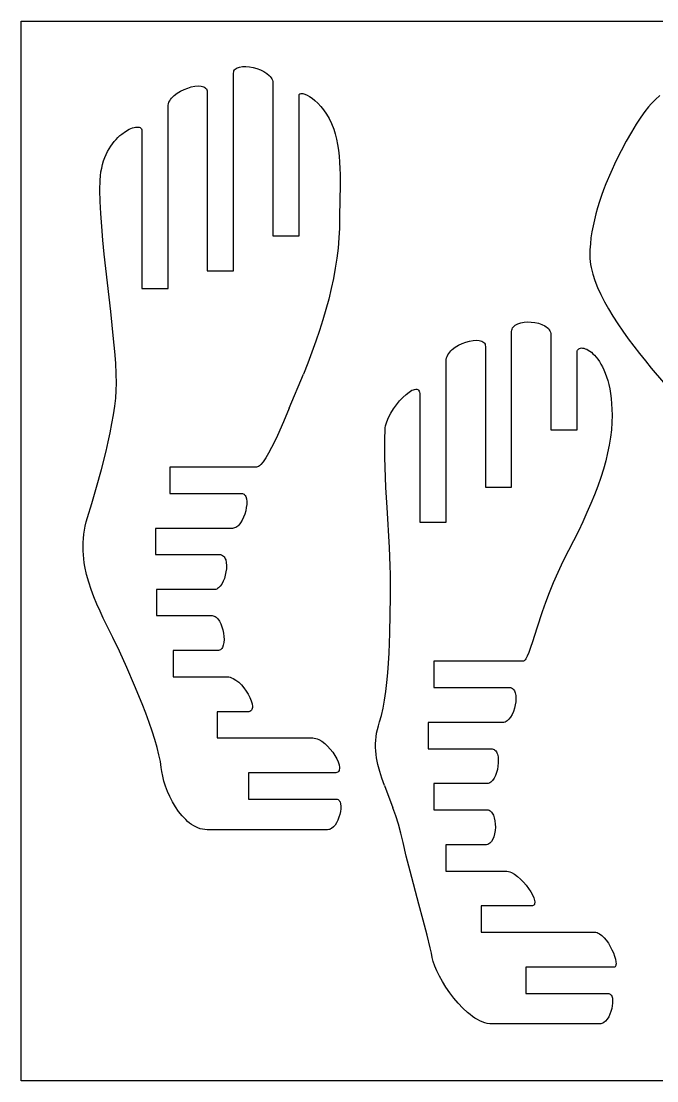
# Model space of a CAD drawing. Extents: x -1907 to 1907, y -3764 to 3764.
# Drawn here: x -1907 to -1032, y 789 to 2247 of the extents above; entities that cross this region are included whole.
import ezdxf

# ---------------------------------------------------------------- set-up
doc = ezdxf.new("R2010")
doc.units = 0
doc.header["$MEASUREMENT"] = 0
doc.layers.get('0').update_dxf_attribs({"linetype": 'CONTINUOUS'})

msp = doc.modelspace()

# ---------------------------------------------------------------- linework, layer by layer
for p, q in [((-1907, 2246.5), (1907, 2246.5)), ((-1907, 788.9), (-1907, 2246.5)), ((-1614.8, 2175.1), (-1614.6, 2176.7)), ((-1614.8, 1902.9), (-1614.8, 2175.1)), ((-1614.6, 2176.7), (-1614.2, 2178.2)), ((-1614.2, 2178.2), (-1613.5, 2179.5)), ((-1613.5, 2179.5), (-1612.5, 2180.6)), ((-1612.5, 2180.6), (-1611.3, 2181.5)), ((-1611.3, 2181.5), (-1609.8, 2182.3)), ((-1609.8, 2182.3), (-1608.2, 2183)), ((-1608.2, 2183), (-1606.4, 2183.5)), ((-1606.4, 2183.5), (-1602.3, 2184)), ((-1602.3, 2184), (-1597.7, 2184.1)), ((-1597.7, 2184.1), (-1592.8, 2183.6)), ((-1592.8, 2183.6), (-1587.8, 2182.7)), ((-1587.8, 2182.7), (-1582.7, 2181.3)), ((-1582.7, 2181.3), (-1577.8, 2179.5)), ((-1577.8, 2179.5), (-1573.3, 2177.3)), ((-1573.3, 2177.3), (-1569.2, 2174.7)), ((-1569.2, 2174.7), (-1565.7, 2171.9)), ((-1565.7, 2171.9), (-1564.3, 2170.3)), ((-1668, 2157), (-1663.4, 2157.4)), ((-1663.4, 2157.4), (-1659.3, 2157.1)), ((-1564.3, 2170.3), (-1563, 2168.7)), ((-1563, 2168.7), (-1562.1, 2167.1)), ((-1562.1, 2167.1), (-1561.3, 2165.3)), ((-1561.3, 2165.3), (-1560.9, 2163.6)), ((-1560.9, 2163.6), (-1560.7, 2161.7)), ((-1560.7, 2161.7), (-1560.7, 1951.3)), ((-1698.3, 2142.6), (-1696.5, 2144.3)), ((-1696.5, 2144.3), (-1692.4, 2147.5)), ((-1692.4, 2147.5), (-1687.8, 2150.3)), ((-1687.8, 2150.3), (-1682.9, 2152.7)), ((-1682.9, 2152.7), (-1677.9, 2154.6)), ((-1677.9, 2154.6), (-1672.9, 2156.1)), ((-1672.9, 2156.1), (-1668, 2157)), ((-1659.3, 2157.1), (-1657.5, 2156.7)), ((-1657.5, 2156.7), (-1655.9, 2156.2)), ((-1655.9, 2156.2), (-1654.4, 2155.5)), ((-1654.4, 2155.5), (-1653.2, 2154.6)), ((-1653.2, 2154.6), (-1652.2, 2153.5)), ((-1652.2, 2153.5), (-1651.5, 2152.2)), ((-1651.5, 2152.2), (-1651, 2150.8)), ((-1651, 2150.8), (-1650.9, 2149.1)), ((-1650.9, 2149.1), (-1650.9, 1902.9)), ((-1524.7, 2144.5), (-1524.6, 2145.3)), ((-1524.7, 1951.3), (-1524.7, 2144.5)), ((-1524.6, 2145.3), (-1524.3, 2145.9)), ((-1524.3, 2145.9), (-1523.8, 2146.4)), ((-1523.8, 2146.4), (-1523.2, 2146.8)), ((-1523.2, 2146.8), (-1521.6, 2147.2)), ((-1521.6, 2147.2), (-1519.4, 2147)), ((-1519.4, 2147), (-1516.7, 2146.2)), ((-1516.7, 2146.2), (-1513.6, 2144.9)), ((-1513.6, 2144.9), (-1510.2, 2143)), ((-1510.2, 2143), (-1506.6, 2140.6)), ((-1028.2, 2144.2), (-1034.3, 2138.7)), ((-1704.9, 2128.8), (-1704.8, 2130.9)), ((-1704.9, 1878.8), (-1704.9, 2128.8)), ((-1704.8, 2130.9), (-1704.3, 2133)), ((-1704.3, 2133), (-1703.6, 2135)), ((-1703.6, 2135), (-1702.6, 2137)), ((-1702.6, 2137), (-1701.4, 2138.9)), ((-1701.4, 2138.9), (-1700, 2140.8)), ((-1700, 2140.8), (-1698.3, 2142.6)), ((-1506.6, 2140.6), (-1502.8, 2137.5)), ((-1502.8, 2137.5), (-1498.8, 2133.8)), ((-1498.8, 2133.8), (-1494.9, 2129.4)), ((-1494.9, 2129.4), (-1490.9, 2124.4)), ((-1043.9, 2128.7), (-1048.8, 2122.5)), ((-1040.1, 2133), (-1043.9, 2128.7)), ((-1034.3, 2138.7), (-1040.1, 2133)), ((-1490.9, 2124.4), (-1487.1, 2118.8)), ((-1487.1, 2118.8), (-1483.4, 2112.5)), ((-1054.4, 2114.5), (-1060.7, 2104.9)), ((-1048.8, 2122.5), (-1054.4, 2114.5)), ((-1758.3, 2097.8), (-1753.7, 2099.7)), ((-1753.7, 2099.7), (-1751.5, 2100.3)), ((-1751.5, 2100.3), (-1749.5, 2100.7)), ((-1749.5, 2100.7), (-1747.7, 2100.9)), ((-1747.7, 2100.9), (-1746, 2100.8)), ((-1746, 2100.8), (-1744.6, 2100.6)), ((-1744.6, 2100.6), (-1743.3, 2100.1)), ((-1743.3, 2100.1), (-1742.4, 2099.4)), ((-1742.4, 2099.4), (-1741.6, 2098.4)), ((-1483.4, 2112.5), (-1480, 2105.6)), ((-1480, 2105.6), (-1476.9, 2097.9)), ((-1060.7, 2104.9), (-1067.4, 2093.9)), ((-1776.3, 2084), (-1773.8, 2086.6)), ((-1773.8, 2086.6), (-1771.1, 2089.1)), ((-1771.1, 2089.1), (-1768.5, 2091.3)), ((-1768.5, 2091.3), (-1763.3, 2095)), ((-1763.3, 2095), (-1758.3, 2097.8)), ((-1741.6, 2098.4), (-1741.2, 2097.3)), ((-1741.2, 2097.3), (-1741, 2095.9)), ((-1741, 2095.9), (-1741, 1878.8)), ((-1476.9, 2097.9), (-1474.9, 2091.4)), ((-1474.9, 2091.4), (-1473.1, 2084.3)), ((-1067.4, 2093.9), (-1074.5, 2081.6)), ((-1788.1, 2067.2), (-1785.9, 2071)), ((-1785.9, 2071), (-1783.7, 2074.6)), ((-1783.7, 2074.6), (-1781.3, 2078)), ((-1781.3, 2078), (-1778.9, 2081.1)), ((-1778.9, 2081.1), (-1776.3, 2084)), ((-1473.1, 2084.3), (-1471.7, 2076.8)), ((-1471.7, 2076.8), (-1470.6, 2069)), ((-1074.5, 2081.6), (-1081.7, 2068.1)), ((-1793.5, 2054.3), (-1791.9, 2058.8)), ((-1791.9, 2058.8), (-1790.1, 2063.1)), ((-1790.1, 2063.1), (-1788.1, 2067.2)), ((-1470.6, 2069), (-1469.7, 2060.8)), ((-1469.7, 2060.8), (-1469.1, 2052.5)), ((-1081.7, 2068.1), (-1088.9, 2053.8)), ((-1797.2, 2039.2), (-1796.2, 2044.5)), ((-1796.2, 2044.5), (-1795, 2049.5)), ((-1795, 2049.5), (-1793.5, 2054.3)), ((-1469.1, 2052.5), (-1468.6, 2044)), ((-1468.6, 2044), (-1468.3, 2035.5)), ((-1088.9, 2053.8), (-1095.9, 2038.6)), ((-1798.6, 2014.1), (-1798.3, 2028)), ((-1798.3, 2028), (-1797.9, 2033.7)), ((-1797.9, 2033.7), (-1797.2, 2039.2)), ((-1468.3, 2035.5), (-1468.2, 2018.7)), ((-1095.9, 2038.6), (-1102.5, 2022.8)), ((-1798.3, 1998.6), (-1798.6, 2014.1)), ((-1468.2, 2018.7), (-1468.4, 2002.7)), ((-1105.6, 2014.7), (-1108.5, 2006.6)), ((-1102.5, 2022.8), (-1105.6, 2014.7)), ((-1797.5, 1981.8), (-1798.3, 1998.6)), ((-1468.4, 2002.7), (-1468.8, 1975.6)), ((-1111.3, 1998.3), (-1113.9, 1990)), ((-1108.5, 2006.6), (-1111.3, 1998.3)), ((-1113.9, 1990), (-1116.2, 1981.7)), ((-1796.2, 1964), (-1797.5, 1981.8)), ((-1468.8, 1975.6), (-1469, 1962)), ((-1118.3, 1973.3), (-1120.2, 1965)), ((-1116.2, 1981.7), (-1118.3, 1973.3)), ((-1794.6, 1945.3), (-1796.2, 1964)), ((-1469, 1962), (-1469.8, 1948.3)), ((-1121.7, 1956.7), (-1123, 1948.5)), ((-1120.2, 1965), (-1121.7, 1956.7)), ((-1792.7, 1926), (-1794.6, 1945.3)), ((-1560.7, 1951.3), (-1524.7, 1951.3)), ((-1469.8, 1948.3), (-1471, 1934.5)), ((-1123.9, 1940.3), (-1124.4, 1932.2)), ((-1123, 1948.5), (-1123.9, 1940.3)), ((-1788.3, 1886.4), (-1792.7, 1926)), ((-1471, 1934.5), (-1472.7, 1920.7)), ((-1124.4, 1932.2), (-1124.6, 1924.2)), ((-1124.6, 1924.2), (-1124.5, 1920.2)), ((-1472.7, 1920.7), (-1474.8, 1906.7)), ((-1124.5, 1920.2), (-1124.2, 1916.1)), ((-1124.2, 1916.1), (-1123.6, 1911.9)), ((-1123.6, 1911.9), (-1122.8, 1907.6)), ((-1650.9, 1902.9), (-1614.8, 1902.9)), ((-1474.8, 1906.7), (-1477.4, 1892.7)), ((-1122.8, 1907.6), (-1120.6, 1898.7)), ((-1120.6, 1898.7), (-1117.6, 1889.6)), ((-1783.8, 1847), (-1788.3, 1886.4)), ((-1477.4, 1892.7), (-1480.5, 1878.6)), ((-1117.6, 1889.6), (-1113.9, 1880.2)), ((-1741, 1878.8), (-1704.9, 1878.8)), ((-1480.5, 1878.6), (-1483.9, 1864.3)), ((-1113.9, 1880.2), (-1109.5, 1870.6)), ((-1109.5, 1870.6), (-1104.5, 1860.7)), ((-1483.9, 1864.3), (-1487.8, 1850)), ((-1104.5, 1860.7), (-1098.9, 1850.7)), ((-1779.8, 1809.7), (-1783.8, 1847)), ((-1487.8, 1850), (-1492, 1835.5)), ((-1098.9, 1850.7), (-1092.8, 1840.6)), ((-1092.8, 1840.6), (-1086.2, 1830.4)), ((-1492, 1835.5), (-1496.6, 1820.9)), ((-1232, 1821.3), (-1231.5, 1823)), ((-1231.5, 1823), (-1230.8, 1824.5)), ((-1230.8, 1824.5), (-1229.8, 1825.9)), ((-1229.8, 1825.9), (-1228.6, 1827.2)), ((-1228.6, 1827.2), (-1227.2, 1828.3)), ((-1227.2, 1828.3), (-1225.5, 1829.3)), ((-1225.5, 1829.3), (-1223.7, 1830.2)), ((-1223.7, 1830.2), (-1219.6, 1831.6)), ((-1219.6, 1831.6), (-1215, 1832.4)), ((-1215, 1832.4), (-1210.2, 1832.8)), ((-1210.2, 1832.8), (-1205.1, 1832.7)), ((-1205.1, 1832.7), (-1200.1, 1832)), ((-1200.1, 1832), (-1195.2, 1831)), ((-1195.2, 1831), (-1190.6, 1829.4)), ((-1190.6, 1829.4), (-1186.5, 1827.4)), ((-1186.5, 1827.4), (-1184.7, 1826.2)), ((-1184.7, 1826.2), (-1183.1, 1825)), ((-1183.1, 1825), (-1181.6, 1823.6)), ((-1181.6, 1823.6), (-1180.4, 1822.1)), ((-1180.4, 1822.1), (-1179.4, 1820.5)), ((-1086.2, 1830.4), (-1079.2, 1820.1)), ((-1778.2, 1792.3), (-1779.8, 1809.7)), ((-1496.6, 1820.9), (-1501.6, 1806.2)), ((-1285.3, 1807.4), (-1280.8, 1807.7)), ((-1280.8, 1807.7), (-1276.7, 1807.4)), ((-1232.2, 1819.5), (-1232, 1821.3)), ((-1232.2, 1605.6), (-1232.2, 1819.5)), ((-1179.4, 1820.5), (-1178.7, 1818.7)), ((-1178.7, 1818.7), (-1178.2, 1816.9)), ((-1178.2, 1816.9), (-1178.1, 1815)), ((-1178.1, 1815), (-1178.1, 1684.2)), ((-1079.2, 1820.1), (-1071.9, 1809.8)), ((-1071.9, 1809.8), (-1064.2, 1799.6)), ((-1501.6, 1806.2), (-1507, 1791.3)), ((-1317.3, 1791.3), (-1315.7, 1793.1)), ((-1315.7, 1793.1), (-1313.8, 1794.8)), ((-1313.8, 1794.8), (-1309.8, 1798)), ((-1309.8, 1798), (-1305.2, 1800.8)), ((-1305.2, 1800.8), (-1300.3, 1803.2)), ((-1300.3, 1803.2), (-1295.3, 1805.1)), ((-1295.3, 1805.1), (-1290.2, 1806.5)), ((-1290.2, 1806.5), (-1285.3, 1807.4)), ((-1276.7, 1807.4), (-1274.8, 1806.9)), ((-1274.8, 1806.9), (-1273.2, 1806.4)), ((-1273.2, 1806.4), (-1271.8, 1805.6)), ((-1271.8, 1805.6), (-1270.5, 1804.7)), ((-1270.5, 1804.7), (-1269.5, 1803.5)), ((-1269.5, 1803.5), (-1268.8, 1802.2)), ((-1268.8, 1802.2), (-1268.4, 1800.7)), ((-1268.4, 1800.7), (-1268.2, 1798.9)), ((-1268.2, 1798.9), (-1268.2, 1605.6)), ((-1142, 1791.5), (-1141.9, 1792.9)), ((-1141.9, 1792.9), (-1141.5, 1794.1)), ((-1141.5, 1794.1), (-1140.8, 1795.1)), ((-1140.8, 1795.1), (-1139.9, 1795.9)), ((-1139.9, 1795.9), (-1138.9, 1796.5)), ((-1138.9, 1796.5), (-1137.6, 1796.9)), ((-1137.6, 1796.9), (-1136.1, 1797)), ((-1136.1, 1797), (-1134.5, 1796.9)), ((-1134.5, 1796.9), (-1132.8, 1796.6)), ((-1132.8, 1796.6), (-1130.9, 1796)), ((-1130.9, 1796), (-1128.9, 1795.2)), ((-1128.9, 1795.2), (-1126.9, 1794.1)), ((-1126.9, 1794.1), (-1124.7, 1792.7)), ((-1064.2, 1799.6), (-1056.3, 1789.3)), ((-1776.9, 1776.2), (-1778.2, 1792.3)), ((-1507, 1791.3), (-1512.7, 1776.3)), ((-1322.3, 1779.1), (-1322.1, 1781.3)), ((-1322.3, 1557.5), (-1322.3, 1779.1)), ((-1322.1, 1781.3), (-1321.7, 1783.4)), ((-1321.7, 1783.4), (-1321, 1785.5)), ((-1321, 1785.5), (-1320, 1787.5)), ((-1320, 1787.5), (-1318.8, 1789.4)), ((-1318.8, 1789.4), (-1317.3, 1791.3)), ((-1142, 1684.2), (-1142, 1791.5)), ((-1124.7, 1792.7), (-1122.5, 1791.1)), ((-1122.5, 1791.1), (-1120.3, 1789.1)), ((-1120.3, 1789.1), (-1118.1, 1786.9)), ((-1118.1, 1786.9), (-1115.8, 1784.4)), ((-1115.8, 1784.4), (-1113.6, 1781.5)), ((-1113.6, 1781.5), (-1111.4, 1778.3)), ((-1111.4, 1778.3), (-1109.3, 1774.8)), ((-1056.3, 1789.3), (-1048.2, 1779.2)), ((-1048.2, 1779.2), (-1040, 1769.1)), ((-1776.1, 1761.5), (-1776.9, 1776.2)), ((-1512.7, 1776.3), (-1518.7, 1761.2)), ((-1109.3, 1774.8), (-1107.2, 1771)), ((-1107.2, 1771), (-1105.2, 1766.8)), ((-1105.2, 1766.8), (-1103.3, 1762.3)), ((-1040, 1769.1), (-1023.3, 1749.6)), ((-1775.8, 1748.4), (-1776.1, 1761.5)), ((-1538.2, 1714), (-1518.7, 1761.2)), ((-1103.3, 1762.3), (-1101.6, 1757.4)), ((-1101.6, 1757.4), (-1099.9, 1752.2)), ((-1099.9, 1752.2), (-1098.5, 1746.6)), ((-1776.9, 1728.1), (-1776.1, 1738.6)), ((-1776.1, 1738.6), (-1775.8, 1748.4)), ((-1377.5, 1733.1), (-1373.3, 1736.4)), ((-1373.3, 1736.4), (-1369.3, 1738.8)), ((-1369.3, 1738.8), (-1367.4, 1739.6)), ((-1367.4, 1739.6), (-1365.7, 1740.1)), ((-1365.7, 1740.1), (-1364.1, 1740.4)), ((-1364.1, 1740.4), (-1362.7, 1740.3)), ((-1362.7, 1740.3), (-1361.4, 1739.8)), ((-1361.4, 1739.8), (-1360.4, 1739)), ((-1360.4, 1739), (-1359.5, 1737.8)), ((-1359.5, 1737.8), (-1358.9, 1736.2)), ((-1358.9, 1736.2), (-1358.5, 1734.3)), ((-1098.5, 1746.6), (-1097.2, 1740.6)), ((-1097.2, 1740.6), (-1096.1, 1734.2)), ((-1778.2, 1716.9), (-1776.9, 1728.1)), ((-1390.7, 1718.9), (-1386.4, 1724.2)), ((-1386.4, 1724.2), (-1382, 1729)), ((-1382, 1729), (-1377.5, 1733.1)), ((-1358.5, 1734.3), (-1358.4, 1731.8)), ((-1358.4, 1731.8), (-1358.4, 1557.5)), ((-1096.1, 1734.2), (-1095.2, 1727.4)), ((-1095.2, 1727.4), (-1094.6, 1720.2)), ((-1094.6, 1720.2), (-1094.1, 1712.6)), ((-1780, 1705.1), (-1778.2, 1716.9)), ((-1538.2, 1714), (-1546.1, 1695.4)), ((-1401.5, 1701.4), (-1398.4, 1707.4)), ((-1398.4, 1707.4), (-1394.8, 1713.3)), ((-1394.8, 1713.3), (-1390.7, 1718.9)), ((-1094.1, 1712.6), (-1094, 1704.6)), ((-1784.5, 1680.5), (-1782.1, 1693)), ((-1782.1, 1693), (-1780, 1705.1)), ((-1546.1, 1695.4), (-1554.4, 1676.8)), ((-1405.6, 1689.8), (-1404.9, 1692.6)), ((-1404.9, 1692.6), (-1404, 1695.5)), ((-1404, 1695.5), (-1401.5, 1701.4)), ((-1094.2, 1694.6), (-1095, 1684.5)), ((-1094, 1704.6), (-1094.2, 1694.6)), ((-1787.2, 1667.9), (-1784.5, 1680.5)), ((-1554.4, 1676.8), (-1558.5, 1668.1)), ((-1406.7, 1672.2), (-1406.4, 1684.5)), ((-1406.4, 1684.5), (-1406.1, 1687.1)), ((-1406.1, 1687.1), (-1405.6, 1689.8)), ((-1178.1, 1684.2), (-1142, 1684.2)), ((-1095, 1684.5), (-1096.2, 1674.1)), ((-1790.2, 1655.1), (-1787.2, 1667.9)), ((-1558.5, 1668.1), (-1562.5, 1659.9)), ((-1406.8, 1659.5), (-1406.7, 1672.2)), ((-1097.9, 1663.4), (-1100.1, 1652.6)), ((-1096.2, 1674.1), (-1097.9, 1663.4)), ((-1796.6, 1629.8), (-1790.2, 1655.1)), ((-1566.5, 1652.4), (-1570.3, 1646)), ((-1562.5, 1659.9), (-1566.5, 1652.4)), ((-1406.6, 1646.4), (-1406.8, 1659.5)), ((-1100.1, 1652.6), (-1102.8, 1641.6)), ((-1702.6, 1633.1), (-1702.6, 1597)), ((-1583.1, 1633.1), (-1702.6, 1633.1)), ((-1581.7, 1633.3), (-1583.1, 1633.1)), ((-1580.3, 1634), (-1581.7, 1633.3)), ((-1578.9, 1635.1), (-1580.3, 1634)), ((-1577.3, 1636.5), (-1578.9, 1635.1)), ((-1573.9, 1640.6), (-1577.3, 1636.5)), ((-1570.3, 1646), (-1573.9, 1640.6)), ((-1406.2, 1632.9), (-1406.6, 1646.4)), ((-1405.1, 1605.3), (-1406.2, 1632.9)), ((-1102.8, 1641.6), (-1106, 1630.3)), ((-1803.2, 1605.5), (-1796.6, 1629.8)), ((-1109.6, 1618.8), (-1113.6, 1607.1)), ((-1106, 1630.3), (-1109.6, 1618.8)), ((-1809.8, 1583.2), (-1803.2, 1605.5)), ((-1403.5, 1577.4), (-1405.1, 1605.3)), ((-1268.2, 1605.6), (-1232.2, 1605.6)), ((-1113.6, 1607.1), (-1118.1, 1595.1)), ((-1702.6, 1597), (-1604.1, 1597)), ((-1604.1, 1597), (-1602.7, 1596.9)), ((-1602.7, 1596.9), (-1601.5, 1596.5)), ((-1601.5, 1596.5), (-1600.4, 1595.8)), ((-1600.4, 1595.8), (-1599.5, 1595)), ((-1599.5, 1595), (-1598.7, 1593.9)), ((-1598.7, 1593.9), (-1598, 1592.6)), ((-1598, 1592.6), (-1597.1, 1589.5)), ((-1597.1, 1589.5), (-1596.6, 1585.9)), ((-1118.1, 1595.1), (-1123.1, 1582.9)), ((-1815.8, 1563.7), (-1809.8, 1583.2)), ((-1597.2, 1577.5), (-1598.1, 1573)), ((-1596.7, 1581.8), (-1597.2, 1577.5)), ((-1596.6, 1585.9), (-1596.7, 1581.8)), ((-1400.4, 1522.7), (-1403.5, 1577.4)), ((-1123.1, 1582.9), (-1128.5, 1570.5)), ((-1817.5, 1557.9), (-1815.8, 1563.7)), ((-1603, 1560.1), (-1605.2, 1556.5)), ((-1601.1, 1564.2), (-1603, 1560.1)), ((-1599.4, 1568.5), (-1601.1, 1564.2)), ((-1598.1, 1573), (-1599.4, 1568.5)), ((-1128.5, 1570.5), (-1134.2, 1557.8)), ((-1820.8, 1540.7), (-1820, 1546.4)), ((-1820, 1546.4), (-1818.9, 1552.1)), ((-1818.9, 1552.1), (-1817.5, 1557.9)), ((-1722.2, 1548.9), (-1722.2, 1512.9)), ((-1616.4, 1548.9), (-1722.2, 1548.9)), ((-1614.8, 1549.1), (-1616.4, 1548.9)), ((-1613.3, 1549.5), (-1614.8, 1549.1)), ((-1611.8, 1550.1), (-1613.3, 1549.5)), ((-1610.4, 1551), (-1611.8, 1550.1)), ((-1609, 1552.1), (-1610.4, 1551)), ((-1607.7, 1553.4), (-1609, 1552.1)), ((-1605.2, 1556.5), (-1607.7, 1553.4)), ((-1358.4, 1557.5), (-1322.3, 1557.5)), ((-1134.2, 1557.8), (-1140.4, 1544.8)), ((-1821.7, 1529.3), (-1821.4, 1535)), ((-1821.4, 1535), (-1820.8, 1540.7)), ((-1147, 1531.7), (-1154, 1518.2)), ((-1140.4, 1544.8), (-1147, 1531.7)), ((-1821.8, 1523.7), (-1821.7, 1529.3)), ((-1821.7, 1518.1), (-1821.8, 1523.7)), ((-1821.4, 1512.6), (-1821.7, 1518.1)), ((-1399.3, 1497.2), (-1400.4, 1522.7)), ((-1154, 1518.2), (-1161.7, 1503.1)), ((-1820.9, 1507.1), (-1821.4, 1512.6)), ((-1820.1, 1501.6), (-1820.9, 1507.1)), ((-1819.2, 1496.2), (-1820.1, 1501.6)), ((-1722.2, 1512.9), (-1634.3, 1512.9)), ((-1634.3, 1512.9), (-1632.7, 1512.8)), ((-1632.7, 1512.8), (-1631.2, 1512.3)), ((-1631.2, 1512.3), (-1629.9, 1511.7)), ((-1629.9, 1511.7), (-1628.8, 1510.8)), ((-1628.8, 1510.8), (-1627.7, 1509.7)), ((-1627.7, 1509.7), (-1626.9, 1508.5)), ((-1626.9, 1508.5), (-1626.1, 1507)), ((-1626.1, 1507), (-1625.6, 1505.4)), ((-1625.6, 1505.4), (-1624.8, 1501.7)), ((-1624.8, 1501.7), (-1624.5, 1497.7)), ((-1161.7, 1503.1), (-1168.7, 1488.3)), ((-1816.9, 1485.5), (-1819.2, 1496.2)), ((-1625.2, 1488.9), (-1626.1, 1484.4)), ((-1624.6, 1493.3), (-1625.2, 1488.9)), ((-1624.5, 1497.7), (-1624.6, 1493.3)), ((-1399, 1485.2), (-1399.3, 1497.2)), ((-1168.7, 1488.3), (-1174.9, 1473.9)), ((-1814.1, 1474.9), (-1816.9, 1485.5)), ((-1810.7, 1464.6), (-1814.1, 1474.9)), ((-1631, 1472.3), (-1633.1, 1469.2)), ((-1629.1, 1476), (-1631, 1472.3)), ((-1627.4, 1480), (-1629.1, 1476)), ((-1626.1, 1484.4), (-1627.4, 1480)), ((-1398.9, 1473.7), (-1399, 1485.2)), ((-1398.9, 1454.2), (-1398.9, 1473.7)), ((-1174.9, 1473.9), (-1180.5, 1460)), ((-1806.9, 1454.5), (-1810.7, 1464.6)), ((-1720.6, 1464.8), (-1720.6, 1428.8)), ((-1640.7, 1464.8), (-1720.6, 1464.8)), ((-1639.3, 1464.9), (-1640.7, 1464.8)), ((-1638, 1465.4), (-1639.3, 1464.9)), ((-1636.7, 1466), (-1638, 1465.4)), ((-1635.5, 1466.9), (-1636.7, 1466)), ((-1633.1, 1469.2), (-1635.5, 1466.9)), ((-1180.5, 1460), (-1185.6, 1446.7)), ((-1802.8, 1444.6), (-1806.9, 1454.5)), ((-1798.5, 1434.9), (-1802.8, 1444.6)), ((-1399.1, 1430.7), (-1398.9, 1454.2)), ((-1185.6, 1446.7), (-1190, 1434.2)), ((-1794.1, 1425.5), (-1798.5, 1434.9)), ((-1720.6, 1428.8), (-1644.3, 1428.8)), ((-1644.3, 1428.8), (-1642.8, 1428.6)), ((-1642.8, 1428.6), (-1641.5, 1428.2)), ((-1399.7, 1404.6), (-1399.1, 1430.7)), ((-1190, 1434.2), (-1197.5, 1411.5)), ((-1789.6, 1416.3), (-1794.1, 1425.5)), ((-1780.8, 1398.9), (-1789.6, 1416.3)), ((-1641.5, 1428.2), (-1640.1, 1427.6)), ((-1640.1, 1427.6), (-1638.8, 1426.7)), ((-1638.8, 1426.7), (-1637.6, 1425.6)), ((-1637.6, 1425.6), (-1636.4, 1424.3)), ((-1636.4, 1424.3), (-1634.2, 1421.2)), ((-1634.2, 1421.2), (-1632.3, 1417.6)), ((-1632.3, 1417.6), (-1630.7, 1413.5)), ((-1630.7, 1413.5), (-1629.5, 1409.2)), ((-1629.5, 1409.2), (-1628.5, 1404.7)), ((-1628.5, 1404.7), (-1628, 1400.2)), ((-1628, 1400.2), (-1627.8, 1395.9)), ((-1400.7, 1377.3), (-1399.7, 1404.6)), ((-1197.5, 1411.5), (-1203.5, 1392.6)), ((-1771.7, 1379.9), (-1780.8, 1398.9)), ((-1630.1, 1385.1), (-1630.9, 1383.8)), ((-1628.9, 1388.2), (-1630.1, 1385.1)), ((-1628.1, 1391.8), (-1628.9, 1388.2)), ((-1627.8, 1395.9), (-1628.1, 1391.8)), ((-1206.1, 1384.8), (-1208.5, 1378.3)), ((-1203.5, 1392.6), (-1206.1, 1384.8)), ((-1761.5, 1357.5), (-1771.7, 1379.9)), ((-1697.9, 1380.7), (-1697.9, 1344.6)), ((-1637, 1380.7), (-1697.9, 1380.7)), ((-1635.5, 1380.8), (-1637, 1380.7)), ((-1634.1, 1381.2), (-1635.5, 1380.8)), ((-1632.9, 1381.9), (-1634.1, 1381.2)), ((-1631.9, 1382.7), (-1632.9, 1381.9)), ((-1630.9, 1383.8), (-1631.9, 1382.7)), ((-1401.5, 1363.6), (-1400.7, 1377.3)), ((-1210.6, 1373), (-1212.7, 1369.2)), ((-1208.5, 1378.3), (-1210.6, 1373)), ((-1750.9, 1332.9), (-1761.5, 1357.5)), ((-1402.5, 1350.1), (-1401.5, 1363.6)), ((-1216.8, 1366), (-1339.4, 1366)), ((-1339.4, 1366), (-1339.4, 1329.9)), ((-1215.8, 1366.2), (-1216.8, 1366)), ((-1214.8, 1366.8), (-1215.8, 1366.2)), ((-1213.7, 1367.8), (-1214.8, 1366.8)), ((-1212.7, 1369.2), (-1213.7, 1367.8)), ((-1697.9, 1344.6), (-1623.4, 1344.6)), ((-1623.4, 1344.6), (-1621.4, 1344.5)), ((-1621.4, 1344.5), (-1619.5, 1344.1)), ((-1619.5, 1344.1), (-1617.5, 1343.4)), ((-1617.5, 1343.4), (-1615.5, 1342.5)), ((-1615.5, 1342.5), (-1611.5, 1340.2)), ((-1403.7, 1337), (-1402.5, 1350.1)), ((-1740.5, 1307.3), (-1750.9, 1332.9)), ((-1611.5, 1340.2), (-1607.7, 1337.1)), ((-1607.7, 1337.1), (-1604, 1333.5)), ((-1604, 1333.5), (-1600.5, 1329.4)), ((-1600.5, 1329.4), (-1597.3, 1325.1)), ((-1405.2, 1324.4), (-1403.7, 1337)), ((-1339.4, 1329.9), (-1235.2, 1329.9)), ((-1235.2, 1329.9), (-1233.7, 1329.8)), ((-1233.7, 1329.8), (-1232.3, 1329.4)), ((-1232.3, 1329.4), (-1231.1, 1328.7)), ((-1231.1, 1328.7), (-1230, 1327.8)), ((-1230, 1327.8), (-1229.1, 1326.7)), ((-1229.1, 1326.7), (-1228.3, 1325.5)), ((-1597.3, 1325.1), (-1594.6, 1320.6)), ((-1594.6, 1320.6), (-1592.2, 1316.1)), ((-1592.2, 1316.1), (-1590.5, 1311.7)), ((-1408.9, 1301.4), (-1406.9, 1312.5)), ((-1406.9, 1312.5), (-1405.2, 1324.4)), ((-1228.3, 1325.5), (-1227.7, 1324)), ((-1227.7, 1324), (-1227.1, 1322.4)), ((-1227.1, 1322.4), (-1226.5, 1318.8)), ((-1226.5, 1318.8), (-1226.3, 1314.7)), ((-1226.3, 1314.7), (-1226.5, 1310.3)), ((-1735.7, 1294.5), (-1740.5, 1307.3)), ((-1591.1, 1297.7), (-1592.2, 1297.1)), ((-1590.2, 1298.6), (-1591.1, 1297.7)), ((-1590.5, 1311.7), (-1589.3, 1307.7)), ((-1589.5, 1299.7), (-1590.2, 1298.6)), ((-1589.1, 1301), (-1589.5, 1299.7)), ((-1589.3, 1307.7), (-1588.8, 1304)), ((-1588.9, 1302.4), (-1589.1, 1301)), ((-1588.8, 1304), (-1588.9, 1302.4)), ((-1411.2, 1291.5), (-1408.9, 1301.4)), ((-1228.3, 1301.4), (-1229.7, 1297)), ((-1227.2, 1305.9), (-1228.3, 1301.4)), ((-1226.5, 1310.3), (-1227.2, 1305.9)), ((-1731.1, 1282), (-1735.7, 1294.5)), ((-1637.3, 1296.5), (-1637.3, 1260.5)), ((-1595.2, 1296.5), (-1637.3, 1296.5)), ((-1593.6, 1296.7), (-1595.2, 1296.5)), ((-1592.2, 1297.1), (-1593.6, 1296.7)), ((-1413.8, 1282.7), (-1411.2, 1291.5)), ((-1239.9, 1283), (-1241.3, 1282.4)), ((-1238.5, 1283.9), (-1239.9, 1283)), ((-1237.2, 1285), (-1238.5, 1283.9)), ((-1235.9, 1286.3), (-1237.2, 1285)), ((-1233.6, 1289.3), (-1235.9, 1286.3)), ((-1231.5, 1293), (-1233.6, 1289.3)), ((-1229.7, 1297), (-1231.5, 1293)), ((-1726.9, 1269.8), (-1731.1, 1282)), ((-1723.1, 1258.2), (-1726.9, 1269.8)), ((-1417.9, 1267.2), (-1416.9, 1272.2)), ((-1416.9, 1272.2), (-1415.5, 1277.4)), ((-1415.5, 1277.4), (-1413.8, 1282.7)), ((-1244.3, 1281.8), (-1346.9, 1281.8)), ((-1346.9, 1281.8), (-1346.9, 1245.8)), ((-1242.8, 1282), (-1244.3, 1281.8)), ((-1241.3, 1282.4), (-1242.8, 1282)), ((-1719.9, 1247.3), (-1723.1, 1258.2)), ((-1637.3, 1260.5), (-1505.7, 1260.5)), ((-1505.7, 1260.5), (-1503.7, 1260.3)), ((-1503.7, 1260.3), (-1501.7, 1259.9)), ((-1501.7, 1259.9), (-1499.6, 1259.3)), ((-1499.6, 1259.3), (-1497.6, 1258.4)), ((-1497.6, 1258.4), (-1493.4, 1256)), ((-1493.4, 1256), (-1489.3, 1253)), ((-1419.4, 1252.4), (-1419.2, 1257.3)), ((-1419.2, 1257.3), (-1418.7, 1262.2)), ((-1418.7, 1262.2), (-1417.9, 1267.2)), ((-1717.4, 1237.2), (-1719.9, 1247.3)), ((-1489.3, 1253), (-1485.4, 1249.3)), ((-1485.4, 1249.3), (-1481.7, 1245.3)), ((-1481.7, 1245.3), (-1478.3, 1240.9)), ((-1478.3, 1240.9), (-1475.3, 1236.4)), ((-1419.4, 1247.6), (-1419.4, 1252.4)), ((-1419.1, 1242.8), (-1419.4, 1247.6)), ((-1418.7, 1238), (-1419.1, 1242.8)), ((-1346.9, 1245.8), (-1260.5, 1245.8)), ((-1260.5, 1245.8), (-1258.9, 1245.6)), ((-1258.9, 1245.6), (-1257.5, 1245.2)), ((-1257.5, 1245.2), (-1256.2, 1244.6)), ((-1256.2, 1244.6), (-1255.1, 1243.7)), ((-1255.1, 1243.7), (-1254, 1242.6)), ((-1254, 1242.6), (-1253.2, 1241.3)), ((-1253.2, 1241.3), (-1252.4, 1239.9)), ((-1252.4, 1239.9), (-1251.8, 1238.3)), ((-1715.5, 1228), (-1717.4, 1237.2)), ((-1714.4, 1220.1), (-1715.5, 1228)), ((-1475.3, 1236.4), (-1472.8, 1232)), ((-1472.8, 1232), (-1470.9, 1227.6)), ((-1470.9, 1227.6), (-1469.6, 1223.5)), ((-1418, 1233.3), (-1418.7, 1238)), ((-1416.1, 1223.9), (-1418, 1233.3)), ((-1251.8, 1238.3), (-1250.9, 1234.6)), ((-1250.5, 1226.2), (-1251, 1221.7)), ((-1250.9, 1234.6), (-1250.5, 1230.6)), ((-1250.5, 1230.6), (-1250.5, 1226.2)), ((-1713.6, 1214.2), (-1714.4, 1220.1)), ((-1712.3, 1207.8), (-1713.6, 1214.2)), ((-1594, 1212.4), (-1594, 1176.3)), ((-1475.8, 1212.4), (-1594, 1212.4)), ((-1474, 1212.5), (-1475.8, 1212.4)), ((-1472.6, 1212.9), (-1474, 1212.5)), ((-1471.4, 1213.6), (-1472.6, 1212.9)), ((-1470.4, 1214.5), (-1471.4, 1213.6)), ((-1469.7, 1215.6), (-1470.4, 1214.5)), ((-1469.3, 1216.8), (-1469.7, 1215.6)), ((-1469.6, 1223.5), (-1469, 1219.9)), ((-1469, 1218.3), (-1469.3, 1216.8)), ((-1469, 1219.9), (-1469, 1218.3)), ((-1413.6, 1214.5), (-1416.1, 1223.9)), ((-1410.6, 1205), (-1413.6, 1214.5)), ((-1253, 1212.9), (-1254.5, 1208.8)), ((-1251.8, 1217.2), (-1253, 1212.9)), ((-1251, 1221.7), (-1251.8, 1217.2)), ((-1710.5, 1201.1), (-1712.3, 1207.8)), ((-1708.2, 1194.1), (-1710.5, 1201.1)), ((-1407.1, 1195.3), (-1410.6, 1205)), ((-1407.1, 1195.3), (-1395.5, 1164.5)), ((-1339.4, 1197.7), (-1339.4, 1161.6)), ((-1266, 1197.7), (-1339.4, 1197.7)), ((-1264.6, 1197.8), (-1266, 1197.7)), ((-1263.3, 1198.2), (-1264.6, 1197.8)), ((-1262, 1198.9), (-1263.3, 1198.2)), ((-1260.7, 1199.8), (-1262, 1198.9)), ((-1258.4, 1202.1), (-1260.7, 1199.8)), ((-1256.3, 1205.2), (-1258.4, 1202.1)), ((-1254.5, 1208.8), (-1256.3, 1205.2)), ((-1705.5, 1187), (-1708.2, 1194.1)), ((-1702.3, 1179.8), (-1705.5, 1187)), ((-1698.7, 1172.8), (-1702.3, 1179.8)), ((-1694.8, 1166), (-1698.7, 1172.8)), ((-1594, 1176.3), (-1473.2, 1176.3)), ((-1473.2, 1176.3), (-1472, 1176.2)), ((-1472, 1176.2), (-1471, 1175.9)), ((-1471, 1175.9), (-1470.2, 1175.3)), ((-1470.2, 1175.3), (-1469.4, 1174.5)), ((-1469.4, 1174.5), (-1468.8, 1173.6)), ((-1468.8, 1173.6), (-1468.3, 1172.5)), ((-1468.3, 1172.5), (-1467.5, 1169.8)), ((-1467.5, 1169.8), (-1467.2, 1166.6)), ((-1467.2, 1166.6), (-1467.4, 1163)), ((-1690.4, 1159.5), (-1694.8, 1166)), ((-1685.7, 1153.6), (-1690.4, 1159.5)), ((-1680.6, 1148.2), (-1685.7, 1153.6)), ((-1468.7, 1155.3), (-1469.8, 1151.4)), ((-1467.8, 1159.2), (-1468.7, 1155.3)), ((-1467.4, 1163), (-1467.8, 1159.2)), ((-1391.6, 1153.4), (-1395.5, 1164.5)), ((-1387.9, 1141.8), (-1391.6, 1153.4)), ((-1339.4, 1161.6), (-1265.8, 1161.6)), ((-1265.8, 1161.6), (-1264.4, 1161.5)), ((-1264.4, 1161.5), (-1263.1, 1161.1)), ((-1263.1, 1161.1), (-1261.9, 1160.4)), ((-1261.9, 1160.4), (-1260.8, 1159.6)), ((-1260.8, 1159.6), (-1259.8, 1158.5)), ((-1259.8, 1158.5), (-1258.8, 1157.2)), ((-1258.8, 1157.2), (-1257.2, 1154.1)), ((-1257.2, 1154.1), (-1256, 1150.5)), ((-1678, 1145.7), (-1680.6, 1148.2)), ((-1675.3, 1143.5), (-1678, 1145.7)), ((-1672.5, 1141.4), (-1675.3, 1143.5)), ((-1669.6, 1139.6), (-1672.5, 1141.4)), ((-1666.7, 1138.1), (-1669.6, 1139.6)), ((-1663.7, 1136.7), (-1666.7, 1138.1)), ((-1477.4, 1138.2), (-1479.8, 1136.1)), ((-1475.1, 1140.8), (-1477.4, 1138.2)), ((-1473.1, 1144), (-1475.1, 1140.8)), ((-1471.3, 1147.6), (-1473.1, 1144)), ((-1469.8, 1151.4), (-1471.3, 1147.6)), ((-1384.4, 1129.5), (-1387.9, 1141.8)), ((-1256, 1150.5), (-1255.1, 1146.4)), ((-1255.1, 1146.4), (-1254.7, 1142.1)), ((-1254.6, 1137.6), (-1254.9, 1133.1)), ((-1254.7, 1142.1), (-1254.6, 1137.6)), ((-1660.6, 1135.7), (-1663.7, 1136.7)), ((-1657.5, 1134.9), (-1660.6, 1135.7)), ((-1654.3, 1134.4), (-1657.5, 1134.9)), ((-1651, 1134.3), (-1654.3, 1134.4)), ((-1485.4, 1134.3), (-1651, 1134.3)), ((-1483.9, 1134.4), (-1485.4, 1134.3)), ((-1482.5, 1134.7), (-1483.9, 1134.4)), ((-1481.2, 1135.3), (-1482.5, 1134.7)), ((-1479.8, 1136.1), (-1481.2, 1135.3)), ((-1381.4, 1116.6), (-1384.4, 1129.5)), ((-1256.7, 1124.7), (-1258.2, 1121.1)), ((-1255.6, 1128.8), (-1256.7, 1124.7)), ((-1254.9, 1133.1), (-1255.6, 1128.8)), ((-1377.1, 1098.1), (-1381.4, 1116.6)), ((-1268.2, 1113.5), (-1322.6, 1113.5)), ((-1322.6, 1113.5), (-1322.6, 1077.5)), ((-1266.6, 1113.7), (-1268.2, 1113.5)), ((-1265.1, 1114.1), (-1266.6, 1113.7)), ((-1263.7, 1114.7), (-1265.1, 1114.1)), ((-1262.4, 1115.6), (-1263.7, 1114.7)), ((-1261.2, 1116.7), (-1262.4, 1115.6)), ((-1260.1, 1118), (-1261.2, 1116.7)), ((-1258.2, 1121.1), (-1260.1, 1118)), ((-1371.8, 1077.1), (-1377.1, 1098.1)), ((-1359.7, 1031.8), (-1371.8, 1077.1)), ((-1322.6, 1077.5), (-1240.5, 1077.5)), ((-1240.5, 1077.5), (-1238.6, 1077.4)), ((-1238.6, 1077.4), (-1236.6, 1076.9)), ((-1236.6, 1076.9), (-1234.6, 1076.3)), ((-1234.6, 1076.3), (-1232.5, 1075.4)), ((-1232.5, 1075.4), (-1228.3, 1073.1)), ((-1228.3, 1073.1), (-1224.1, 1070)), ((-1224.1, 1070), (-1220, 1066.3)), ((-1220, 1066.3), (-1216, 1062.3)), ((-1216, 1062.3), (-1212.3, 1057.9)), ((-1212.3, 1057.9), (-1208.9, 1053.4)), ((-1208.9, 1053.4), (-1205.9, 1049)), ((-1205.9, 1049), (-1203.5, 1044.6)), ((-1203.5, 1044.6), (-1201.7, 1040.6)), ((-1201.7, 1040.6), (-1200.6, 1036.9)), ((-1200.6, 1036.9), (-1200.3, 1035.3)), ((-1200.3, 1035.3), (-1200.3, 1033.8)), ((-1353.8, 1009.7), (-1359.7, 1031.8)), ((-1274, 1029.4), (-1274, 993.4)), ((-1205.2, 1029.4), (-1274, 1029.4)), ((-1203.7, 1029.5), (-1205.2, 1029.4)), ((-1202.5, 1030), (-1203.7, 1029.5)), ((-1201.6, 1030.6), (-1202.5, 1030)), ((-1200.9, 1031.5), (-1201.6, 1030.6)), ((-1200.5, 1032.6), (-1200.9, 1031.5)), ((-1200.3, 1033.8), (-1200.5, 1032.6)), ((-1348.5, 989.4), (-1353.8, 1009.7)), ((-1274, 993.4), (-1117.8, 993.4)), ((-1117.8, 993.4), (-1116.2, 993.2)), ((-1116.2, 993.2), (-1114.6, 992.8)), ((-1114.6, 992.8), (-1112.9, 992.2)), ((-1112.9, 992.2), (-1111.3, 991.3)), ((-1111.3, 991.3), (-1108.1, 988.9)), ((-1344.2, 971.9), (-1348.5, 989.4)), ((-1108.1, 988.9), (-1105, 985.8)), ((-1105, 985.8), (-1102, 982.2)), ((-1102, 982.2), (-1099.1, 978.1)), ((-1099.1, 978.1), (-1096.6, 973.8)), ((-1342.6, 964.6), (-1344.2, 971.9)), ((-1341.5, 958.5), (-1342.6, 964.6)), ((-1096.6, 973.8), (-1094.2, 969.3)), ((-1094.2, 969.3), (-1092.2, 964.8)), ((-1092.2, 964.8), (-1090.6, 960.5)), ((-1340.2, 953), (-1341.5, 958.5)), ((-1338, 946.8), (-1340.2, 953)), ((-1090.6, 960.5), (-1089.4, 956.4)), ((-1089.4, 956.4), (-1088.7, 952.8)), ((-1088.6, 948.4), (-1088.8, 947.3)), ((-1088.7, 952.8), (-1088.5, 949.7)), ((-1088.5, 949.7), (-1088.6, 948.4)), ((-1335.2, 940), (-1338, 946.8)), ((-1331.6, 932.8), (-1335.2, 940)), ((-1091.4, 945.3), (-1212.8, 945.3)), ((-1212.8, 945.3), (-1212.8, 909.2)), ((-1090.5, 945.4), (-1091.4, 945.3)), ((-1089.8, 945.8), (-1090.5, 945.4)), ((-1089.2, 946.5), (-1089.8, 945.8)), ((-1088.8, 947.3), (-1089.2, 946.5)), ((-1327.4, 925.3), (-1331.6, 932.8)), ((-1322.6, 917.7), (-1327.4, 925.3)), ((-1317.3, 910.1), (-1322.6, 917.7)), ((-1311.7, 902.7), (-1317.3, 910.1)), ((-1212.8, 909.2), (-1099.7, 909.2)), ((-1099.7, 909.2), (-1098.5, 909.1)), ((-1098.5, 909.1), (-1097.4, 908.7)), ((-1097.4, 908.7), (-1096.5, 908.2)), ((-1096.5, 908.2), (-1095.7, 907.4)), ((-1095.7, 907.4), (-1095, 906.5)), ((-1095, 906.5), (-1094.5, 905.3)), ((-1094.5, 905.3), (-1093.6, 902.6)), ((-1305.6, 895.5), (-1311.7, 902.7)), ((-1299.3, 888.9), (-1305.6, 895.5)), ((-1093.7, 892.1), (-1094.4, 888.2)), ((-1093.3, 895.9), (-1093.7, 892.1)), ((-1093.6, 902.6), (-1093.3, 899.5)), ((-1093.3, 899.5), (-1093.3, 895.9)), ((-1292.7, 882.9), (-1299.3, 888.9)), ((-1289.4, 880.1), (-1292.7, 882.9)), ((-1286, 877.6), (-1289.4, 880.1)), ((-1282.7, 875.3), (-1286, 877.6)), ((-1279.3, 873.3), (-1282.7, 875.3)), ((-1098.6, 876.9), (-1100.6, 873.7)), ((-1096.9, 880.5), (-1098.6, 876.9)), ((-1095.5, 884.3), (-1096.9, 880.5)), ((-1094.4, 888.2), (-1095.5, 884.3)), ((-1275.9, 871.5), (-1279.3, 873.3)), ((-1272.5, 870), (-1275.9, 871.5)), ((-1269.1, 868.8), (-1272.5, 870)), ((-1265.7, 867.9), (-1269.1, 868.8)), ((-1262.4, 867.3), (-1265.7, 867.9)), ((-1259.1, 867.1), (-1262.4, 867.3)), ((-1110.8, 867.1), (-1259.1, 867.1)), ((-1109.4, 867.3), (-1110.8, 867.1)), ((-1108, 867.6), (-1109.4, 867.3)), ((-1106.6, 868.2), (-1108, 867.6)), ((-1105.3, 869), (-1106.6, 868.2)), ((-1102.9, 871), (-1105.3, 869)), ((-1100.6, 873.7), (-1102.9, 871)), ((1907, 788.9), (-1907, 788.9))]:
    msp.add_line(p, q)

doc.saveas('drawing.dxf')
